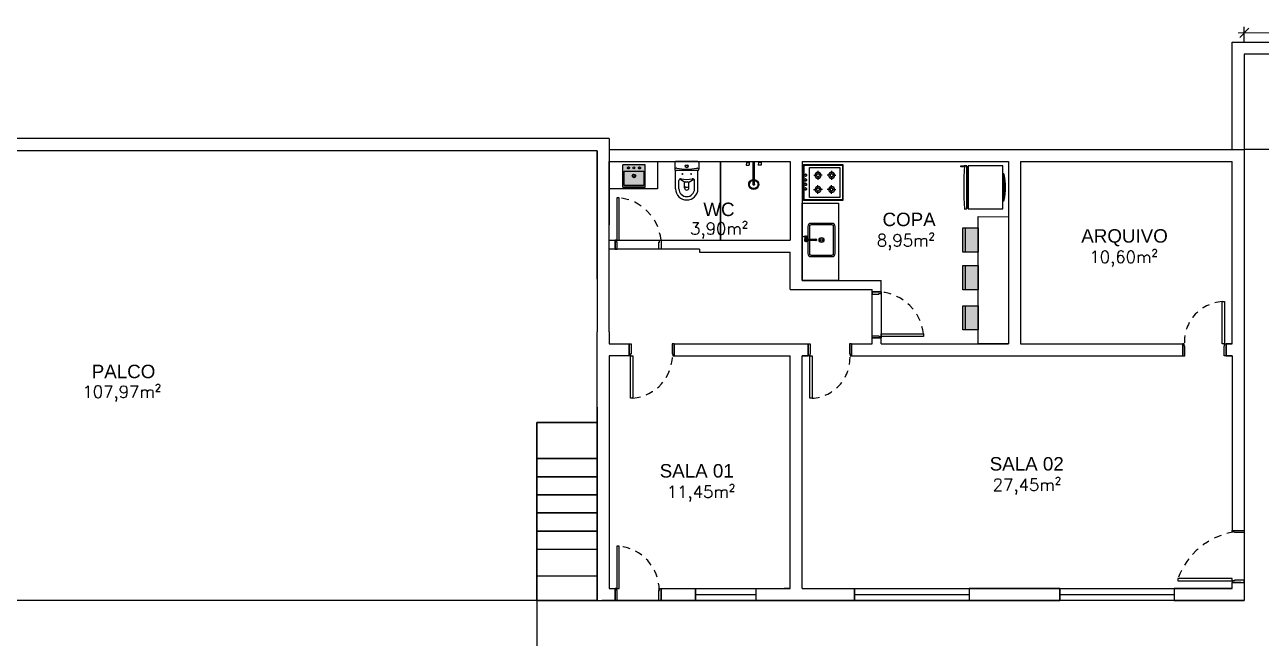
# Model space of a CAD drawing. Header units: inches. Extents: x -37 to 842, y -205 to 94.
# Drawn here: x -4.09 to 16.42, y 1.31 to 11.48 of the extents above; entities that cross this region are included whole.
import ezdxf

# ---------------------------------------------------------------- set-up
doc = ezdxf.new("R2010")
doc.units = ezdxf.units.IN
doc.header["$MEASUREMENT"] = 0
for name, pattern in [('CONTINU', [0]), ('DASHED', [0.75, 0.5, -0.25]), ('HIDDEN2', [0.1875, 0.125, -0.0625])]:
    doc.linetypes.add(name, pattern=pattern)
for name, color, linetype in [('ABASE', 254, 'Continuous'), ('AL_HACHURA', 9, 'Continuous'), ('AL_WC-COZ-AS', 8, 'Continuous'), ('ARQ-hatch layout', 253, 'Continuous'), ('ARQ-MOB', 253, 'Continuous'), ('ARQ-SAN', 253, 'Continuous')]:
    doc.layers.add(name, color=color, linetype=linetype)
doc.layers.add('ARQ-hatch san', color=255, linetype='Continuous', lineweight=0)
doc.layers.add('COTA_COTAS', color=2, linetype='Continuous', lineweight=0)
doc.styles.add('GA RO 1_50', font='romans.shx', dxfattribs={"height": 0.09})
doc.styles.get("Standard").update_dxf_attribs({"font": 'arial.ttf'})
doc.styles.add('T80-50', font='sanss___.ttf', dxfattribs={"height": 0.1})
doc.dimstyles.new('UM_50.000000', dxfattribs={"dimtxt": 0.2, "dimasz": 0.15, "dimexe": 0.1, "dimexo": 0.2, "dimgap": 0.1, "dimtad": 1, "dimtih": 1, "dimtoh": 1, "dimdec": 1, "dimlfac": 50, "dimzin": 0, "dimdsep": 46, "dimtxsty": 'Standard', "dimblk": 'OBLIQUE', "dimcen": 0.09, "dimdle": 0.1, "dimclrd": 256, "dimadec": 1, "dimazin": 2, "dimtfac": 1, "dimtdec": 1, "dimtofl": 0, "dimtmove": 0, "dimatfit": 3, "dimfxl": 1, "dimtolj": 1, "dimlwd": -1, "dimarcsym": 0})

# ---------------------------------------------------------------- blocks, each defined once
blk = doc.blocks.new('BACIA')
at = {"layer": 'ARQ-SAN'}
for p, q in [((-8575.33, 17786.267), (-8575.33, 17785.963)), ((-8575.275, 17786.267), (-8575.275, 17786.131)), ((-8575.182, 17786.157), (-8575.263, 17786.107)), ((-8575.18, 17786.253), (-8575.18, 17786.167)), ((-8575.125, 17786.152), (-8575.165, 17786.152)), ((-8575.11, 17786.253), (-8575.11, 17786.167)), ((-8575.109, 17786.157), (-8575.028, 17786.108)), ((-8575.015, 17786.267), (-8575.015, 17786.131)), ((-8574.96, 17786.267), (-8574.96, 17785.964)), ((-8575.345, 17785.832), (-8575.345, 17785.941)), ((-8575.32, 17785.966), (-8574.97, 17785.966)), ((-8574.945, 17785.832), (-8574.945, 17785.941)), ((-8575.33, 17785.817), (-8574.96, 17785.817))]:
    blk.add_line(p, q, dxfattribs=at)
for radius in [0.025, 0.018]:
    blk.add_circle((-8575.145, 17785.894), radius, dxfattribs=at)
for centre, radius, start, end in [((-8575.145, 17786.267), 0.185, 0.0016, 180.0016), ((-8575.145, 17786.267), 0.13, 0.0016, 180.0016), ((-8575.243, 17786.131), 0.032, 180.0016, 283.3342), ((-8575.145, 17785.718), 0.393, 76.6654, 103.3269), ((-8575.145, 17786.253), 0.035, 0.0016, 180.0016), ((-8575.17, 17786.226), 0.01, 116.4013, 180.0016), ((-8575.165, 17786.167), 0.015, 180.0016, 269.9975), ((-8575.145, 17786.176), 0.0663, 63.6164, 116.3867), ((-8575.125, 17786.167), 0.015, 270.0094, 359.9937), ((-8575.12, 17786.226), 0.01, 0.0016, 63.6018), ((-8575.047, 17786.131), 0.032, 256.6692, 0.0016), ((-8575.32, 17785.941), 0.025, 89.999, 180.0041), ((-8575.315, 17785.95), 0.025, 180.0016, 280.5955), ((-8575.145, 17785.041), 0.9, 79.4075, 100.5881), ((-8575.218, 17786.022), 0.0075, 90.0016, 270.0016), ((-8575.218, 17786.022), 0.0075, 270.0016, 90.0016), ((-8575.073, 17786.022), 0.0075, 90.0016, 270.0016), ((-8575.073, 17786.022), 0.0075, 270.0016, 90.0016), ((-8574.975, 17785.95), 0.025, 259.4091, 359.7684), ((-8574.97, 17785.941), 0.025, 359.999, 90.0041), ((-8575.33, 17785.832), 0.015, 180.0016, 269.9975), ((-8574.96, 17785.832), 0.015, 270.0094, 359.9937)]:
    blk.add_arc(centre, radius, start, end, dxfattribs=at)
blk = doc.blocks.new('L73_p')
at = {"layer": 'ARQ-hatch san', "true_color": 0xffffff}
h = blk.add_hatch(color=7, dxfattribs=at)
h.dxf.hatch_style = 2
h.paths.add_polyline_path([(-0.203, -0.201, 0.414214), (-0.201, -0.203), (0.201, -0.203, 0.414214), (0.203, -0.201), (0.203, 0.201, 0.416666), (0.201, 0.203), (-0.201, 0.203, 0.414214), (-0.203, 0.201)])
h.paths.add_polyline_path([(0.173, 0.088, -0.414601), (0.178, 0.083), (0.177, -0.173, -0.413826), (0.173, -0.177), (-0.172, -0.177, -0.06721), (-0.174, -0.177), (-0.175, -0.177), (-0.175, -0.177, -0.054879), (-0.176, -0.176), (-0.176, -0.176), (-0.176, -0.176, -0.066644), (-0.177, -0.175), (-0.177, -0.174), (-0.177, -0.174, -0.052691), (-0.178, -0.172), (-0.178, 0.083, -0.414578), (-0.173, 0.088)], flags=16)
h.paths.add_polyline_path([(-0.101, 0.163, -1), (-0.101, 0.128, -1)], flags=16)
h.paths.add_polyline_path([(0, 0.163, -1), (0, 0.128, -1)], flags=0)
h.paths.add_polyline_path([(0, 0.033, -1), (0, -0.033, -1)], flags=0)
h.paths.add_polyline_path([(0, 0.023, -1), (0, -0.023, -1)], flags=0)
h.paths.add_polyline_path([(0.101, 0.163, -1), (0.101, 0.128, -1)], flags=16)
h.paths.add_polyline_path([(-0.101, 0.163, 1), (-0.101, 0.128, 1)], flags=0)
h.paths.add_polyline_path([(0, 0.128, 1), (0, 0.163, 1)], flags=16)
h.paths.add_polyline_path([(0.101, 0.128, 1), (0.101, 0.163, 1)], flags=16)
for points in [[(0.201, -0.203), (-0.201, -0.203, -0.414214), (-0.203, -0.201), (-0.203, 0.201, -0.414214), (-0.201, 0.203), (0.201, 0.203)], [(-0.178, -0.172, 0.414577), (-0.172, -0.177)]]:
    blk.add_lwpolyline(points, format="xyb")
for points in [[(-0.172, -0.177), (0.173, -0.177, 0.413827), (0.177, -0.173), (0.178, 0.083, 0.414601), (0.173, 0.088), (-0.173, 0.088, 0.414577), (-0.178, 0.083), (-0.178, -0.172), (-0.177, -0.174), (-0.177, -0.174), (-0.177, -0.175), (-0.176, -0.176), (-0.175, -0.177), (-0.175, -0.177), (-0.174, -0.177)], [(0, 0.033, 1), (0, -0.033, 1)], [(0, 0.023, 1), (0, -0.023, 1)], [(0, 0.163, 1), (0, 0.128, 1)], [(0.203, 0.201, 0.414214), (0.201, 0.203, -0.414214)], [(0.203, -0.201, -0.414214), (0.201, -0.203, 0.414214)]]:
    blk.add_lwpolyline(points, format="xyb", close=True)
at = {"linetype": 'DASHED'}
for points in [[(-0.101, 0.163, 1), (-0.101, 0.128, 1)], [(0.101, 0.163, 1), (0.101, 0.128, 1)]]:
    blk.add_lwpolyline(points, format="xyb", close=True, dxfattribs=at)
for points in [[(0.203, -0.201), (0.203, 0.201)], [(0.172, -0.177), (-0.172, -0.177)]]:
    blk.add_lwpolyline(points)
blk = doc.blocks.new('CHUVEIRO')
at = {"layer": 'ARQ-SAN'}
for p, q in [((-8578.802, 17789.545), (-8578.819, 17789.545)), ((-8578.802, 17789.515), (-8578.819, 17789.515)), ((-8578.439, 17789.442), (-8578.819, 17789.442)), ((-8578.439, 17789.417), (-8578.819, 17789.417)), ((-8578.802, 17789.551), (-8578.762, 17789.555)), ((-8578.802, 17789.551), (-8578.802, 17789.508)), ((-8578.802, 17789.508), (-8578.762, 17789.505)), ((-8578.762, 17789.555), (-8578.762, 17789.505)), ((-8578.802, 17789.345), (-8578.819, 17789.345)), ((-8578.802, 17789.315), (-8578.819, 17789.315)), ((-8578.802, 17789.351), (-8578.762, 17789.354)), ((-8578.802, 17789.308), (-8578.802, 17789.351)), ((-8578.802, 17789.308), (-8578.762, 17789.304)), ((-8578.762, 17789.304), (-8578.762, 17789.354))]:
    blk.add_line(p, q, dxfattribs=at)
blk.add_lwpolyline([(-8578.819, 17789.442), (-8578.819, 17789.417)], dxfattribs=at)
for centre, radius, start, end in [((-8578.442, 17789.43), 0.0825, 188.4801, 171.5199), ((-8578.442, 17789.43), 0.0693, 190.118, 169.882), ((-8578.439, 17789.43), 0.0122, 270, 90)]:
    blk.add_arc(centre, radius, start, end, dxfattribs=at)
blk = doc.blocks.new('TORNEIRA DUNA 1198 C64')
at = {"layer": 'ARQ-SAN', "linetype": 'CONTINU'}
for points in [[(-0.072, -0.017), (-0.073, -0.016), (-0.074, -0.015), (-0.074, -0.015), (-0.076, -0.013), (-0.076, -0.012), (-0.077, -0.011), (-0.078, -0.009), (-0.078, -0.009), (-0.079, -0.007), (-0.079, -0.006), (-0.079, -0.005), (-0.079, -0.003), (-0.079, 0), (-0.079, 0.001), (-0.079, 0.002), (-0.078, 0.004), (-0.078, 0.004), (-0.077, 0.006), (-0.076, 0.007), (-0.075, 0.008), (-0.074, 0.01), (-0.074, 0.01), (-0.072, 0.011), (-0.071, 0.012), (-0.07, 0.013), (-0.068, 0.013), (-0.068, 0.014), (-0.066, 0.014), (-0.065, 0.014), (-0.064, 0.015), (-0.062, 0.015), (-0.059, 0.015), (-0.058, 0.014), (-0.057, 0.014), (-0.055, 0.013), (-0.055, 0.013), (-0.053, 0.012), (-0.052, 0.012), (-0.051, 0.011), (-0.049, 0.01), (-0.049, 0.009), (-0.048, 0.008), (-0.047, 0.007), (-0.046, 0.006), (-0.046, 0.004), (-0.045, 0.004), (-0.045, 0.002), (-0.045, 0.001), (-0.044, 0), (-0.044, -0.003), (-0.044, -0.005), (-0.045, -0.006), (-0.045, -0.007), (-0.046, -0.009), (-0.046, -0.01), (-0.047, -0.012), (-0.047, -0.012), (-0.048, -0.014), (-0.049, -0.015), (-0.05, -0.015), (-0.051, -0.017)], [(-0.051, -0.014), (-0.051, -0.014), (-0.051, -0.013), (-0.049, -0.012), (-0.049, -0.011), (-0.048, -0.01), (-0.047, -0.009), (-0.047, -0.008), (-0.047, -0.006), (-0.047, -0.006), (-0.046, -0.005), (-0.046, -0.003), (-0.046, 0), (-0.047, 0), (-0.047, 0.002), (-0.047, 0.003), (-0.048, 0.004), (-0.049, 0.005), (-0.049, 0.006), (-0.05, 0.007), (-0.051, 0.008), (-0.051, 0.009), (-0.053, 0.01), (-0.053, 0.01), (-0.054, 0.011), (-0.056, 0.012), (-0.056, 0.012), (-0.058, 0.012), (-0.059, 0.012), (-0.06, 0.013), (-0.062, 0.013), (-0.064, 0.013), (-0.065, 0.012), (-0.066, 0.012), (-0.068, 0.012), (-0.068, 0.011), (-0.07, 0.011), (-0.07, 0.01), (-0.071, 0.009), (-0.073, 0.008), (-0.073, 0.008), (-0.074, 0.006), (-0.075, 0.006), (-0.075, 0.005), (-0.076, 0.003), (-0.076, 0.003), (-0.077, 0.001), (-0.077, 0), (-0.077, -0.001), (-0.077, -0.003), (-0.077, -0.005), (-0.077, -0.006), (-0.077, -0.007), (-0.076, -0.009), (-0.076, -0.009), (-0.075, -0.011), (-0.075, -0.011), (-0.074, -0.012), (-0.073, -0.014), (-0.072, -0.014), (-0.072, -0.014)], [(-0.072, -0.003), (-0.072, -0.001), (-0.072, 0), (-0.071, 0.002), (-0.071, 0.003), (-0.07, 0.004), (-0.069, 0.005), (-0.068, 0.006), (-0.067, 0.006), (-0.066, 0.007), (-0.064, 0.007), (-0.063, 0.008), (-0.062, 0.008)], [(-0.071, 0.001), (-0.071, 0.001), (-0.072, 0), (-0.072, -0.001), (-0.072, -0.003)], [(-0.072, -0.003), (-0.072, -0.001), (-0.072, 0.001), (-0.071, 0.001)], [(-0.071, 0.003), (-0.071, 0.003), (-0.07, 0.004), (-0.07, 0.004)], [(-0.071, 0.003), (-0.071, 0.002), (-0.071, 0.002)], [(-0.071, 0.002), (-0.071, 0.003)], [(-0.071, 0.002), (-0.071, 0.002), (-0.071, 0.001)], [(-0.066, 0.007), (-0.066, 0.007), (-0.068, 0.006), (-0.069, 0.005), (-0.07, 0.004)], [(-0.068, 0.006), (-0.068, 0.006), (-0.069, 0.005), (-0.07, 0.004), (-0.07, 0.004)], [(-0.07, 0.003), (-0.07, 0.003), (-0.07, 0.004)], [(-0.068, 0.006), (-0.067, 0.006)], [(-0.067, 0.006), (-0.066, 0.007), (-0.065, 0.007)], [(-0.064, 0.007), (-0.065, 0.007), (-0.065, 0.007)], [(-0.065, 0.007), (-0.064, 0.007)], [(-0.064, 0.007), (-0.063, 0.008)], [(-0.064, 0.007), (-0.063, 0.008), (-0.062, 0.008)], [(-0.064, 0.007), (-0.064, 0.007)], [(-0.063, 0.008), (-0.062, 0.008)], [(-0.058, 0.007), (-0.058, 0.007), (-0.06, 0.008), (-0.062, 0.008)], [(-0.058, 0.007), (-0.058, 0.007), (-0.059, 0.007), (-0.06, 0.008), (-0.062, 0.008)], [(-0.062, 0.008), (-0.06, 0.008), (-0.059, 0.007), (-0.058, 0.007), (-0.056, 0.006), (-0.055, 0.005), (-0.054, 0.004), (-0.053, 0.003), (-0.053, 0.002), (-0.052, 0.001), (-0.052, 0), (-0.051, -0.001), (-0.051, -0.003)], [(-0.055, 0.005), (-0.055, 0.006), (-0.056, 0.006), (-0.058, 0.007), (-0.058, 0.007)], [(-0.056, 0.006), (-0.057, 0.007), (-0.058, 0.007)], [(-0.055, 0.005), (-0.056, 0.006), (-0.056, 0.006)], [(-0.052, 0.001), (-0.052, 0.001), (-0.053, 0.002), (-0.053, 0.003), (-0.053, 0.003), (-0.054, 0.004), (-0.055, 0.005)], [(-0.055, 0.005), (-0.054, 0.005), (-0.053, 0.003), (-0.053, 0.002), (-0.052, 0.001)], [(-0.055, 0.005), (-0.055, 0.005), (-0.055, 0.005)], [(-0.052, 0), (-0.052, 0), (-0.052, 0), (-0.052, 0.001)], [(-0.052, 0.001), (-0.052, 0.001), (-0.052, 0)], [(-0.072, -0.014), (-0.072, -0.003)], [(-0.072, -0.003), (-0.072, -0.003)], [(-0.072, -0.003), (-0.072, -0.003)], [(-0.072, -0.017), (-0.072, -0.014)], [(-0.072, -0.026), (-0.072, -0.017)], [(-0.072, -0.167), (-0.072, -0.026)], [(-0.061, -0.179), (-0.062, -0.179), (-0.064, -0.178), (-0.064, -0.178), (-0.065, -0.178), (-0.066, -0.178), (-0.067, -0.177), (-0.068, -0.177), (-0.069, -0.176), (-0.07, -0.175), (-0.07, -0.175), (-0.07, -0.174), (-0.071, -0.173), (-0.071, -0.172), (-0.071, -0.172), (-0.072, -0.171), (-0.072, -0.169)], [(-0.061, -0.179), (-0.061, -0.177), (-0.062, -0.177)], [(-0.051, -0.026), (-0.051, -0.167), (-0.051, -0.169), (-0.052, -0.17), (-0.052, -0.171), (-0.052, -0.172), (-0.052, -0.173), (-0.053, -0.174), (-0.053, -0.174), (-0.054, -0.175), (-0.055, -0.176), (-0.055, -0.176), (-0.056, -0.177), (-0.057, -0.178), (-0.058, -0.178), (-0.058, -0.178), (-0.06, -0.178), (-0.061, -0.179)], [(-0.051, -0.026), (-0.051, -0.003), (-0.051, -0.001), (-0.052, 0)], [(-0.052, 0), (-0.052, -0.001), (-0.051, -0.003)], [(-0.051, -0.003), (-0.051, -0.003)], [(-0.051, -0.003), (-0.051, -0.003)], [(-0.051, -0.026), (-0.051, -0.026)]]:
    blk.add_lwpolyline(points, dxfattribs=at)
for points in [[(-0.051, -0.015, 2.832283), (-0.072, -0.015)], [(-0.051, -0.015, 2.835188), (-0.072, -0.015)], [(-0.068, 0.006, 0.246498), (-0.072, -0.003)], [(-0.067, 0.006, 0.025577), (-0.068, 0.006)], [(-0.065, 0.007, 0.050704), (-0.067, 0.006)], [(-0.064, 0.007, 0.012541), (-0.065, 0.007)], [(-0.063, 0.008, 0.031228), (-0.064, 0.007)], [(-0.062, 0.008, 0.03101), (-0.063, 0.008)], [(-0.051, -0.003, 0.414209), (-0.062, 0.008)]]:
    blk.add_lwpolyline(points, format="xyb", dxfattribs=at)
at = {"layer": 'ARQ-SAN'}
for points in [[(-0.05, 0.01), (-0.03, 0.01)], [(-0.03, 0.01), (-0.03, -0.016)], [(-0.03, 0.008), (-0.03, 0.008)], [(-0.026, 0.008), (-0.025, 0.008)], [(-0.025, 0.008), (-0.025, -0.014)], [(-0.025, 0.003), (-0.01, 0.002)], [(-0.025, 0.003), (-0.01, 0.003)], [(-0.01, 0.031), (0, 0.031)], [(-0.01, 0.031), (-0.01, 0.003)], [(-0.01, 0.002), (-0.01, 0)], [(-0.009, 0.001), (-0.01, 0)], [(-0.009, 0.001), (-0.01, 0)], [(-0.01, 0), (-0.01, 0)], [(-0.01, 0), (-0.01, 0)], [(-0.008, 0.002), (-0.009, 0.001)], [(-0.008, 0.002), (-0.008, 0.002)], [(-0.006, 0.003), (-0.006, 0.003)], [(-0.005, 0.031), (-0.005, 0.003)], [(-0.004, 0.003), (-0.003, 0.002)], [(-0.004, 0.003), (-0.002, 0.002)], [(-0.002, 0.002), (-0.002, 0.002)], [(-0.002, 0.002), (-0.001, 0.001)], [(0, 0.031), (0, -0.036)], [(-0.05, -0.016), (-0.03, -0.016)], [(-0.03, -0.003), (0, -0.003)], [(-0.03, -0.014), (-0.025, -0.014)], [(-0.025, -0.008), (-0.01, -0.008)], [(-0.01, -0.001), (-0.01, -0.002)], [(-0.01, -0.004), (-0.01, -0.004)], [(-0.01, -0.005), (-0.01, -0.006)], [(-0.01, -0.006), (-0.009, -0.006)], [(-0.01, -0.006), (-0.01, -0.008)], [(-0.01, -0.008), (-0.01, -0.036)], [(-0.01, -0.036), (0, -0.036)], [(-0.009, -0.007), (-0.009, -0.006)], [(-0.008, -0.007), (-0.008, -0.007)], [(-0.006, -0.008), (-0.006, -0.008)], [(-0.005, -0.008), (-0.005, -0.036)], [(-0.002, -0.007), (-0.004, -0.008)], [(-0.003, -0.008), (-0.004, -0.008)], [(-0.001, -0.006), (-0.002, -0.007)], [(-0.002, -0.007), (-0.002, -0.007)], [(0, -0.002), (0, -0.001)], [(0, -0.001), (0, -0.001)], [(0, -0.001), (0, -0.001)], [(0, -0.002), (0, -0.003)], [(0, -0.003), (0, -0.004)], [(0, -0.004), (0, -0.004)], [(0, -0.004), (0, -0.005)]]:
    blk.add_lwpolyline(points, dxfattribs=at)
for points in [[(-0.03, 0.008, 0.04573), (-0.028, 0.008)], [(-0.028, 0.008, 0.045723), (-0.026, 0.008)], [(-0.005, 0.005, 0.157106), (-0.008, 0.004, 0.125434), (-0.01, 0.001)], [(-0.01, 0.003, 0.002534), (-0.01, 0.002)], [(0, -0.003, 1.003644), (-0.01, -0.003)], [(-0.006, 0.003, 0.056829), (-0.008, 0.002)], [(-0.005, 0.003, 0.045084), (-0.006, 0.003)], [(0, -0.003, 0.156731), (-0.001, 0.002, 0.116195), (-0.003, 0.004, 0.11653), (-0.005, 0.005)], [(0, 0, 0.058643), (-0.001, 0.001)], [(0, -0.001, 0.053011), (0, 0)], [(-0.01, -0.002, 0.052994), (-0.01, -0.003)], [(-0.01, -0.003, 0.048116), (-0.01, -0.004)], [(-0.01, -0.003, 1.001827), (0, -0.003)], [(-0.01, -0.004, 0.055405), (-0.01, -0.005)], [(-0.01, -0.007, 0.125458), (-0.008, -0.009, 0.155422), (-0.005, -0.01)], [(-0.01, -0.008, 0.002652), (-0.01, -0.008)], [(-0.008, -0.007, -0.07031), (-0.009, -0.007)], [(-0.006, -0.008, -0.056723), (-0.008, -0.007)], [(-0.005, -0.008, -0.045297), (-0.006, -0.008)], [(-0.005, -0.01, 0.116611), (-0.003, -0.009, 0.116203), (-0.001, -0.008, 0.156731), (0, -0.003)], [(0, -0.005, -0.059846), (-0.001, -0.006)], [(0, -0.003, 0.065244), (0, -0.001)], [(0, -0.004, -0.062489), (0, -0.005)]]:
    blk.add_lwpolyline(points, format="xyb", dxfattribs=at)
at = {"layer": 'ARQ-SAN', "linetype": 'CONTINU'}
blk.add_lwpolyline([(-0.072, -0.167), (-0.072, -0.169), (-0.072, -0.168)], close=True, dxfattribs=at)
at = {"layer": 'ARQ-SAN'}
for start, end in [(28.9478, 247.2804), (292.7196, 331.0503)]:
    blk.add_arc((-0.062, -0.003), 0.0267, start, end, dxfattribs=at)
at = {"layer": 'ARQ-SAN', "linetype": 'CONTINU'}
for points in [[(-0.062, -0.177), (-0.065, -0.177), (-0.068, -0.176), (-0.07, -0.174), (-0.072, -0.171), (-0.072, -0.168)], [(-0.061, -0.177), (-0.058, -0.177), (-0.055, -0.175), (-0.053, -0.173), (-0.051, -0.17), (-0.051, -0.167)]]:
    blk.add_open_spline(points, degree=5, dxfattribs=at)
blk = doc.blocks.new('gel_1p')
at = {"layer": 'AL_HACHURA'}
h = blk.add_hatch(dxfattribs=at)
h.set_pattern_fill('_USER', color=256, scale=0.01, pattern_type=0)
h.set_pattern_definition([(0, (-106.265921, -0.639439), (0, 0.01), [])])
h.paths.add_polyline_path([(-0.344, -0.64), (0.346, -0.64), (0.346, -0.62), (-0.344, -0.62)])
h.paths.add_polyline_path([(-0.21, -0.019, 0.361116), (-0.225, -0.037), (-0.225, -0.046), (0.228, -0.046), (0.228, -0.038, 0.360436), (0.213, -0.02, 0.092702)])
at = {"layer": 'AL_WC-COZ-AS'}
for p, q in [((-0.225, -0.046), (-0.225, -0.037)), ((0.228, -0.046), (0.228, -0.038))]:
    blk.add_line(p, q, dxfattribs=at)
for points in [[(0.356, -0.046), (-0.354, -0.046), (-0.354, -0.62), (0.356, -0.62)], [(-0.344, -0.62), (0.346, -0.62), (0.346, -0.64), (-0.344, -0.64)]]:
    blk.add_lwpolyline(points, close=True, dxfattribs=at)
for points in [[(-0.337, -0.682), (-0.337, -0.742), (-0.357, -0.742), (-0.357, -0.647), (-0.354, -0.647)], [(0.356, -0.682), (0.356, -0.64), (-0.354, -0.64), (-0.354, -0.682)]]:
    blk.add_lwpolyline(points, dxfattribs=at)
for centre, radius, start, end in [((0, -1.15), 1.15, 79.3405, 100.5222), ((-0.207, -0.037), 0.0184, 100.4681, 180), ((0.209, -0.038), 0.0184, 0, 79.3954), ((0.001, 6.737), 7.427, 267.2603, 272.7397)]:
    blk.add_arc(centre, radius, start, end, dxfattribs=at)
blk = doc.blocks.new('fog_3p')
at = {"layer": 'AL_WC-COZ-AS'}
for p, q in [((0.111, 0.464), (0.167, 0.464)), ((0.183, 0.48), (0.183, 0.535)), ((0.183, 0.448), (0.183, 0.393)), ((0.199, 0.464), (0.255, 0.464)), ((0.346, 0.466), (0.402, 0.466)), ((0.418, 0.482), (0.418, 0.536)), ((0.418, 0.446), (0.418, 0.391)), ((0.434, 0.466), (0.49, 0.466)), ((0.111, 0.239), (0.167, 0.239)), ((0.183, 0.312), (0.183, 0.256)), ((0.183, 0.166), (0.183, 0.223)), ((0.199, 0.239), (0.255, 0.239)), ((0.346, 0.241), (0.402, 0.241)), ((0.418, 0.311), (0.418, 0.254)), ((0.418, 0.168), (0.418, 0.225)), ((0.434, 0.241), (0.49, 0.241)), ((0.174, 0.038), (0.174, 0.032)), ((0.211, 0.039), (0.211, 0.033)), ((0.249, 0.038), (0.249, 0.032)), ((0.286, 0.039), (0.286, 0.033)), ((0.323, 0.038), (0.323, 0.032)), ((0.36, 0.039), (0.36, 0.033)), ((0.402, 0.039), (0.402, 0.033)), ((0.439, 0.039), (0.439, 0.033))]:
    blk.add_line(p, q, dxfattribs=at)
for points in [[(0, 0), (0.597, 0), (0.597, 0.653), (0, 0.653)], [(0.01, 0.01), (0.587, 0.01), (0.587, 0.643), (0.01, 0.643)], [(0.05, 0.1), (0.547, 0.1), (0.547, 0.603), (0.05, 0.603)]]:
    blk.add_lwpolyline(points, close=True, dxfattribs=at)
for centre, radius in [((0.183, 0.464), 0.0501), ((0.183, 0.464), 0.0259), ((0.418, 0.466), 0.0501), ((0.418, 0.466), 0.0259), ((0.183, 0.24), 0.0501), ((0.183, 0.239), 0.0259), ((0.418, 0.241), 0.0501), ((0.418, 0.241), 0.0259)]:
    blk.add_circle(centre, radius, dxfattribs=at)
for centre in [(0.192, 0.039), (0.267, 0.039), (0.341, 0.039), (0.42, 0.039)]:
    blk.add_ellipse(centre, major_axis=(-0.0185, -0.0004), ratio=0.532709, start_param=3.106328, end_param=6.28628, dxfattribs=at)
for centre in [(0.192, 0.032), (0.267, 0.032), (0.341, 0.032), (0.42, 0.033)]:
    blk.add_ellipse(centre, major_axis=(0.0185, 0.0004), ratio=0.532709, dxfattribs=at)
blk = doc.blocks.new('cadeira 02')
at = {"layer": 'ARQ-hatch layout', "true_color": 0xc7c8ca}
h = blk.add_hatch(color=9, dxfattribs=at)
h.dxf.hatch_style = 1
h.paths.add_polyline_path([(3470.381, 1531.168), (3470.381, 1530.955), (3470.781, 1530.955), (3470.781, 1531.168)])
h = blk.add_hatch(color=9, dxfattribs=at)
h.dxf.hatch_style = 1
h.paths.add_polyline_path([(3470.781, 1530.915), (3470.781, 1530.955), (3470.381, 1530.955), (3470.381, 1530.915)])
at = {"layer": 'ARQ-MOB'}
for points in [[(3470.381, 1531.168), (3470.781, 1531.168), (3470.781, 1530.915), (3470.381, 1530.915)], [(3470.381, 1530.955), (3470.781, 1530.955), (3470.781, 1530.915), (3470.381, 1530.915)]]:
    blk.add_lwpolyline(points, close=True, dxfattribs=at)
blk = doc.blocks.new('_OBLIQUE')
at = {"color": 0, "linetype": 'ByBlock', "lineweight": -2}
blk.add_line((-0.5, -0.5), (0.5, 0.5), dxfattribs=at)
blk = doc.blocks.new('*D120')
at = {"layer": 'COTA_COTAS', "transparency": 16777216}
blk.add_line((16.034, 11.342), (18.384, 11.342), dxfattribs=at)
at = {"layer": 'COTA_COTAS', "color": 0, "lineweight": -2, "transparency": 16777216}
for p, q in [((16.134, 11.189), (16.134, 11.442)), ((18.284, 11.389), (18.284, 11.442))]:
    blk.add_line(p, q, dxfattribs=at)
at = {"layer": 'Defpoints', "color": 0, "transparency": 16777216}
for p in [(18.284, 11.342), (18.284, 11.189), (16.134, 10.989)]:
    blk.add_point(p, dxfattribs=at)
at = {"layer": 'COTA_COTAS', "transparency": 16777216, "xscale": 0.15, "yscale": 0.15, "zscale": 0.15, "rotation": 180}
blk.add_blockref('_OBLIQUE', (16.134, 11.342), dxfattribs=at)
at = {"layer": 'COTA_COTAS', "transparency": 16777216, "xscale": 0.15, "yscale": 0.15, "zscale": 0.15}
blk.add_blockref('_OBLIQUE', (18.284, 11.342), dxfattribs=at)
at = {"layer": 'COTA_COTAS', "color": 0, "transparency": 16777216, "insert": (17.209, 11.423), "char_height": 0.08, "attachment_point": 5}
blk.add_mtext('\\A1;215.0', dxfattribs=at)

msp = doc.modelspace()

# ---------------------------------------------------------------- linework, layer by layer
at = {"layer": 'ABASE', "color": 9}
for p, q in [((15.9339, 9.4088), (15.9339, 11.1888)), ((39.7539, 10.9888), (16.1339, 10.9888)), ((16.1339, 10.9888), (16.1339, 1.9388)), ((5.6039, 9.5888), (-7.6133, 9.5888)), ((5.6039, 9.5888), (5.6039, 8.1588)), ((5.4039, 9.3888), (-7.5961, 9.3888)), ((5.4039, 7.2588), (5.4039, 9.3888)), ((5.4039, 9.3888), (5.4039, 6.3888)), ((5.6039, 9.4088), (16.1339, 9.4088)), ((18.1339, 9.4088), (16.1339, 9.4088)), ((5.6039, 6.3888), (5.6039, 9.2088)), ((5.6039, 9.2088), (7.1039, 9.2088)), ((7.1039, 9.2088), (8.6039, 9.2088)), ((7.4423, 9.2088), (7.4423, 7.9088)), ((7.4523, 9.2088), (7.4523, 7.9088)), ((8.6039, 9.2088), (8.6039, 7.9088)), ((8.8039, 9.2088), (8.8039, 7.2388)), ((8.8039, 9.2088), (12.2239, 9.2088)), ((12.2239, 9.2088), (12.2239, 6.1888)), ((12.4239, 9.2088), (15.9339, 9.2088)), ((12.4239, 9.2088), (12.4239, 6.1888)), ((15.9339, 6.1888), (15.9339, 9.2088)), ((5.7039, 7.7587), (5.7039, 7.8987)), ((7.1039, 7.9088), (8.6039, 7.9088)), ((7.1039, 7.7587), (7.1039, 7.7088)), ((7.1039, 7.7088), (8.6039, 7.7088)), ((8.6039, 7.0888), (8.6039, 7.7088)), ((8.8039, 7.2388), (10.1139, 7.2388)), ((10.1139, 7.0488), (10.1139, 7.2388)), ((8.6039, 7.0888), (9.9639, 7.0888)), ((9.9639, 7.0488), (9.9639, 7.0888)), ((9.9639, 7.0488), (10.1139, 7.0488)), ((5.4039, 1.9388), (5.4039, 6.3888)), ((5.6039, 6.3888), (5.6039, 6.1888)), ((5.6039, 6.1888), (5.9339, 6.1888)), ((5.9339, 6.1888), (5.9339, 5.9888)), ((6.6839, 6.1888), (6.6839, 5.9888)), ((6.6839, 6.1888), (8.6039, 6.1888)), ((8.6039, 6.1888), (8.8039, 6.1888)), ((8.8039, 6.1888), (8.9039, 6.1888)), ((8.9039, 5.9888), (8.9039, 6.1888)), ((8.9039, 6.1888), (8.9039, 5.9888)), ((9.6239, 6.1888), (9.6239, 5.9888)), ((9.6239, 6.1888), (9.9639, 6.1888)), ((9.6239, 5.9888), (9.6239, 6.1888)), ((9.9639, 6.1888), (9.9639, 6.2888)), ((9.9639, 6.1888), (9.9639, 6.2888)), ((9.9639, 6.2888), (10.1139, 6.2888)), ((10.1139, 6.2888), (9.9639, 6.2888)), ((9.9639, 6.2888), (10.1139, 6.2888)), ((10.1139, 6.1888), (10.1139, 6.2888)), ((10.1139, 6.1888), (12.2239, 6.1888)), ((12.4239, 6.1888), (15.1139, 6.1888)), ((15.1139, 5.9888), (15.1139, 6.1888)), ((15.1139, 5.9888), (15.1139, 6.1888)), ((15.1139, 6.1888), (15.1139, 5.9888)), ((15.8339, 6.1888), (15.9339, 6.1888)), ((15.9339, 6.1888), (15.8339, 6.1888)), ((15.8339, 6.1888), (15.8339, 5.9888)), ((15.8339, 6.1888), (15.9339, 6.1888)), ((15.9339, 6.1888), (15.8339, 6.1888)), ((15.8339, 6.1888), (15.8339, 5.9888)), ((15.8339, 5.9888), (15.8339, 6.1888)), ((5.9339, 5.9888), (5.6039, 5.9888)), ((5.6039, 5.9888), (5.6039, 2.1388)), ((6.6839, 5.9888), (8.6039, 5.9888)), ((8.6039, 2.1388), (8.6039, 5.9888)), ((8.8039, 2.1388), (8.8039, 5.9888)), ((8.9039, 5.9888), (8.8039, 5.9888)), ((8.8039, 5.9888), (8.9039, 5.9888)), ((9.6239, 5.9888), (15.1139, 5.9888)), ((15.8339, 5.9888), (15.9339, 5.9888)), ((15.9339, 5.9888), (15.8339, 5.9888)), ((15.9339, 5.9888), (15.9339, 3.0988)), ((5.4039, 5.1388), (5.4039, 1.9388)), ((16.1339, 4.9388), (16.1339, 3.0988)), ((4.4039, 1.9388), (4.4039, 4.8888)), ((4.4039, 4.8888), (5.4039, 4.8888)), ((15.9339, 3.0988), (16.1339, 3.0988)), ((5.6039, 2.1388), (5.7039, 2.1388)), ((5.6039, 2.1388), (5.7039, 2.1388)), ((5.7039, 2.1388), (5.7039, 1.9388)), ((5.7039, 1.9388), (5.7039, 2.1388)), ((6.4639, 2.1388), (7.0339, 2.1388)), ((6.4639, 2.1388), (6.4639, 1.9388)), ((6.4639, 1.9388), (6.4639, 2.1388)), ((7.0339, 2.1388), (7.0339, 1.9388)), ((8.0339, 2.1388), (8.6039, 2.1388)), ((8.0339, 2.1388), (8.0339, 1.9388)), ((8.6039, 2.1388), (8.5039, 2.1388)), ((8.8039, 2.1388), (9.6739, 2.1388)), ((9.6739, 2.1388), (9.6739, 1.9388)), ((11.5739, 2.1388), (13.0739, 2.1388)), ((13.0739, 2.1388), (11.5739, 2.1388)), ((11.5739, 2.1388), (11.5739, 1.9388)), ((13.0739, 2.1388), (13.0739, 1.9388)), ((14.9739, 2.1388), (15.9339, 2.1388)), ((15.9339, 2.1388), (14.9739, 2.1388)), ((14.9739, 2.1388), (14.9739, 1.9388)), ((15.9339, 2.1388), (15.9339, 2.2388)), ((15.9339, 2.2388), (16.1339, 2.2388)), ((16.0839, 2.2388), (15.9339, 2.2388)), ((15.9339, 2.2388), (16.0839, 2.2388)), ((16.0839, 2.2388), (15.9339, 2.2388)), ((16.1339, 2.2388), (16.1339, 1.9388)), ((5.4039, 1.9388), (-10.0961, 1.9388)), ((5.4039, 1.9388), (7.0339, 1.9388)), ((16.1339, 1.9388), (5.4839, 1.9388)), ((5.4839, 1.9388), (11.6339, 1.9388)), ((7.0339, 2.0388), (8.0339, 2.0388)), ((8.0339, 1.9388), (9.6739, 1.9388)), ((9.6739, 2.0388), (11.5739, 2.0388)), ((11.5739, 1.9388), (13.0739, 1.9388)), ((13.0739, 2.0388), (14.9739, 2.0388)), ((14.9739, 1.9388), (16.1339, 1.9388))]:
    msp.add_line(p, q, dxfattribs=at)
for points in [[(15.9339, 11.1888), (39.8168, 11.1888), (49.6769, 4.3041), (53.7888, 0.1157), (57.0507, -4.3478), (57.0507, -49.9631)], [(5.7389, 7.7587), (5.6039, 7.7587), (5.6039, 7.9088), (5.7689, 7.9088)], [(5.7389, 7.7587), (5.7389, 7.7587), (5.7389, 7.8729), (5.7289, 7.8729), (5.7289, 7.9086), (5.7189, 7.9087), (5.7039, 7.9087), (5.7039, 7.7587), (5.7389, 7.7587)], [(6.4289, 7.7587), (6.4289, 7.7587), (6.4289, 7.8728), (6.4389, 7.8728), (6.4389, 7.9087), (6.4489, 7.9087), (6.4639, 7.9087), (6.4639, 7.7587), (6.4289, 7.7587)], [(6.4389, 7.9088), (7.1039, 7.9088)], [(7.1039, 7.7587), (6.4289, 7.7587)], [(9.9639, 7.0138), (9.9639, 7.0138), (10.078, 7.0138), (10.078, 7.0238), (10.1139, 7.0238), (10.1139, 7.0338), (10.1139, 7.0488), (9.9639, 7.0488), (9.9639, 7.0138)], [(5.9689, 6.1888), (5.9689, 6.1888), (5.9689, 6.0246), (5.9589, 6.0246), (5.9589, 5.9889), (5.9489, 5.9888), (5.9339, 5.9888), (5.9339, 6.1888), (5.9689, 6.1888)], [(6.6489, 6.1888), (6.6489, 6.1888), (6.6489, 6.0247), (6.6589, 6.0247), (6.6589, 5.9888), (6.6689, 5.9888), (6.6839, 5.9888), (6.6839, 6.1888), (6.6489, 6.1888)], [(8.9389, 6.1888), (8.9389, 6.1888), (8.9389, 6.0246), (8.9289, 6.0246), (8.9289, 5.9889), (8.9189, 5.9888), (8.9039, 5.9888), (8.9039, 6.1888), (8.9389, 6.1888)], [(9.5889, 6.1888), (9.5889, 6.1888), (9.5889, 6.0247), (9.5989, 6.0247), (9.5989, 5.9888), (9.6089, 5.9888), (9.6239, 5.9888), (9.6239, 6.1888), (9.5889, 6.1888)], [(9.9639, 6.3238), (9.9639, 6.3238), (10.0781, 6.3238), (10.0781, 6.3138), (10.1138, 6.3138), (10.1139, 6.3038), (10.1139, 6.2888), (9.9639, 6.2888), (9.9639, 6.3238)], [(15.1489, 5.9888), (15.1489, 5.9888), (15.1489, 6.1528), (15.1389, 6.1528), (15.1389, 6.1888), (15.1289, 6.1888), (15.1139, 6.1888), (15.1139, 5.9888), (15.1489, 5.9888)], [(15.7989, 5.9888), (15.7989, 5.9888), (15.7989, 6.153), (15.8089, 6.153), (15.8089, 6.1886), (15.8189, 6.1888), (15.8339, 6.1888), (15.8339, 5.9888), (15.7989, 5.9888)], [(16.1339, 3.0638), (16.1339, 3.0638), (15.9698, 3.0638), (15.9698, 3.0738), (15.9339, 3.0738), (15.9339, 3.0838), (15.9339, 3.0988), (16.1339, 3.0988), (16.1339, 3.0638)], [(16.1339, 2.2738), (16.1339, 2.2738), (15.9697, 2.2738), (15.9697, 2.2638), (15.934, 2.2638), (15.9339, 2.2538), (15.9339, 2.2388), (16.1339, 2.2388), (16.1339, 2.2738)], [(5.7389, 1.9388), (5.7389, 1.9388), (5.7389, 2.103), (5.7289, 2.103), (5.7289, 2.1386), (5.7189, 2.1388), (5.7039, 2.1388), (5.7039, 1.9388), (5.7389, 1.9388)], [(6.4289, 1.9388), (6.4289, 1.9388), (6.4289, 2.1028), (6.4389, 2.1028), (6.4389, 2.1388), (6.4489, 2.1388), (6.4639, 2.1388), (6.4639, 1.9388), (6.4289, 1.9388)], [(4.4039, 1.9388), (4.4039, -18.4612), (-7.6461, -18.4612)]]:
    msp.add_lwpolyline(points, dxfattribs=at)
for points in [[(6.4039, 9.2088), (6.4039, 8.7588), (5.6039, 8.7588), (5.6039, 9.2088)], [(5.7689, 8.6086), (5.7289, 8.6085), (5.7289, 7.9087), (5.7689, 7.9087)], [(8.8039, 8.5229), (9.4039, 8.5229), (9.4039, 7.2388), (8.8039, 7.2388)], [(12.2239, 6.1888), (11.7202, 6.1909), (11.7202, 8.298), (12.2239, 8.2959)], [(5.7039, 7.9087), (6.4639, 7.9087), (6.4639, 7.7587), (5.7039, 7.7587)], [(9.9639, 7.0488), (10.1139, 7.0488), (10.1139, 6.2888), (9.9639, 6.2888)], [(15.7689, 6.8886), (15.8089, 6.8886), (15.8089, 6.1888), (15.7689, 6.1888)], [(10.8138, 6.3538), (10.8138, 6.3138), (10.1139, 6.3138), (10.1139, 6.3538)], [(5.9989, 5.2889), (5.9589, 5.2889), (5.9589, 5.9888), (5.9989, 5.9888)], [(8.9689, 5.2889), (8.9289, 5.2889), (8.9289, 5.9888), (8.9689, 5.9888)], [(5.4039, 4.8888), (4.4039, 4.8888), (4.4039, 1.9388), (5.4039, 1.9388)], [(4.4039, 4.2888), (5.4039, 4.2888), (5.4039, 4.8888), (4.4039, 4.8888)], [(4.4039, 4.8888), (5.4039, 4.8888), (5.4039, 2.341), (4.4039, 2.341)], [(4.4039, 3.9888), (5.4039, 3.9888), (5.4039, 4.2888), (4.4039, 4.2888)], [(4.4039, 3.6888), (5.4039, 3.6888), (5.4039, 3.9888), (4.4039, 3.9888)], [(4.4039, 3.3888), (5.4039, 3.3888), (5.4039, 3.6888), (4.4039, 3.6888)], [(4.4039, 3.0888), (5.4039, 3.0888), (5.4039, 3.3888), (4.4039, 3.3888)], [(4.4039, 2.7888), (5.4039, 2.7888), (5.4039, 3.0888), (4.4039, 3.0888)], [(5.7689, 2.8386), (5.7289, 2.8386), (5.7289, 2.1388), (5.7689, 2.1388)], [(15.0341, 2.3038), (15.0341, 2.2638), (15.9339, 2.2638), (15.9339, 2.3038)], [(7.0339, 2.1388), (8.0339, 2.1388), (8.0339, 1.9388), (7.0339, 1.9388)], [(9.6739, 2.1388), (11.5739, 2.1388), (11.5739, 1.9388), (9.6739, 1.9388)], [(13.0739, 2.1388), (14.9739, 2.1388), (14.9739, 1.9388), (13.0739, 1.9388)]]:
    msp.add_lwpolyline(points, close=True, dxfattribs=at)
for points in [[(9.3496, 7.6851), (9.3496, 8.1351, 0.4142136), (9.2996, 8.1851), (8.9496, 8.1851, 0.4142136), (8.8996, 8.1351), (8.8996, 7.6851, 0.4142136), (8.9496, 7.6351), (9.2996, 7.6351, 0.4142136)], [(9.3246, 7.6851), (9.3246, 8.1351, 0.4142136), (9.2996, 8.1601), (8.9496, 8.1601, 0.4142136), (8.9246, 8.1351), (8.9246, 7.6851, 0.4142136), (8.9496, 7.6601), (9.2996, 7.6601, 0.4142136)]]:
    msp.add_lwpolyline(points, format="xyb", close=True, dxfattribs=at)
for radius in [0.04, 0.02]:
    msp.add_circle((9.125, 7.9102), radius, dxfattribs=at)
at = {"layer": 'ABASE', "color": 9, "linetype": 'HIDDEN2'}
for centre, radius, start, end in [((5.6878, 7.833), 0.7798, 5.57391, 84.0295), ((10.0382, 6.2726), 0.7798, 5.9705, 84.42609), ((15.8105, 6.22), 0.6699, 93.55419, 185.7536), ((5.9322, 6.0077), 0.7219, 275.2973, 1.35072), ((8.9274, 5.9576), 0.6699, 273.55419, 5.7536), ((16.159, 1.8902), 1.1986, 99.0831, 159.81769), ((5.6931, 2.1017), 0.7409, 0.09015, 84.12493)]:
    msp.add_arc(centre, radius, start, end, dxfattribs=at)

# ---------------------------------------------------------------- block references
at = {"layer": 'ABASE', "color": 9, "xscale": -0.9110852389130741, "yscale": 0.9110852389130741, "zscale": 0.9110852389130741}
msp.add_blockref('L73_p', (6.0157, 8.972), dxfattribs=at)
at = {"layer": 'ABASE', "color": 9, "linetype": 'ByBlock', "rotation": 180.0027474819651}
msp.add_blockref('BACIA', (-8569.1074, 17794.6144), dxfattribs=at)
at = {"layer": 'ABASE', "color": 9, "linetype": 'ByBlock', "xscale": -1, "rotation": 89.99940554777872}
msp.add_blockref('CHUVEIRO', (17797.3421, -8569.7952), dxfattribs=at)
at = {"layer": 'ABASE', "color": 9, "xscale": -1, "rotation": 270}
msp.add_blockref('fog_3p', (8.8274, 8.5635), dxfattribs=at)
at = {"layer": 'ABASE', "color": 9}
for name, p, rotation in [('gel_1p', (12.1748, 8.7832), 270), ('cadeira 02', (-1519.4477, 3478.4921), 270), ('TORNEIRA DUNA 1198 C64', (8.8651, 7.9729), 90), ('TORNEIRA DUNA 1198 C64', (8.8651, 7.9729), 90), ('cadeira 02', (-1519.4477, 3477.8666), 270), ('cadeira 02', (-1519.4477, 3477.2026), 270)]:
    msp.add_blockref(name, p, dxfattribs=dict(at, rotation=rotation))

# ---------------------------------------------------------------- texts
at = {"layer": 'ABASE', "color": 9, "style": 'GA RO 1_50'}
for s, p in [('3,90m²', (6.9458, 7.9987)), ('8,95m²', (10.0423, 7.8037)), ('10,60m²', (13.5659, 7.5306)), ('107,97m²', (-3.1295, 5.2966)), ('27,45m²', (11.963, 3.7552)), ('11,45m²', (6.5596, 3.6394))]:
    msp.add_text(s, height=0.2005, dxfattribs=at).set_placement(p)
at = {"layer": 'ABASE', "color": 9, "char_height": 0.22278, "width": 6.551214, "attachment_point": 3, "style": 'T80-50'}
for s, insert in [('WC', (7.6839, 8.5292)), ('COPA', (11.0183, 8.3623)), ('ARQUIVO', (14.8667, 8.0893)), ('PALCO', (-1.92, 5.8438)), ('SALA 02', (13.1413, 4.3139)), ('SALA 01', (7.67, 4.1981))]:
    msp.add_mtext(s, dxfattribs=dict(at, insert=insert))

# ---------------------------------------------------------------- dimensions: what is measured, and where the dimension line sits
at = {"layer": 'COTA_COTAS'}
dim = msp.add_linear_dim(base=(18.2839, 11.3424), p1=(16.1339, 10.9888), p2=(18.2839, 11.1888), dimstyle='UM_50.000000', override={"dimtxt": 0.08, "dimgap": 0.04, "dimlfac": 100, "dimtmove": 1}, dxfattribs=at)
dim.commit()
dim.dimension.update_dxf_attribs({"geometry": '*D120', "text_midpoint": (17.2089, 11.4233)})

doc.saveas('drawing.dxf')
